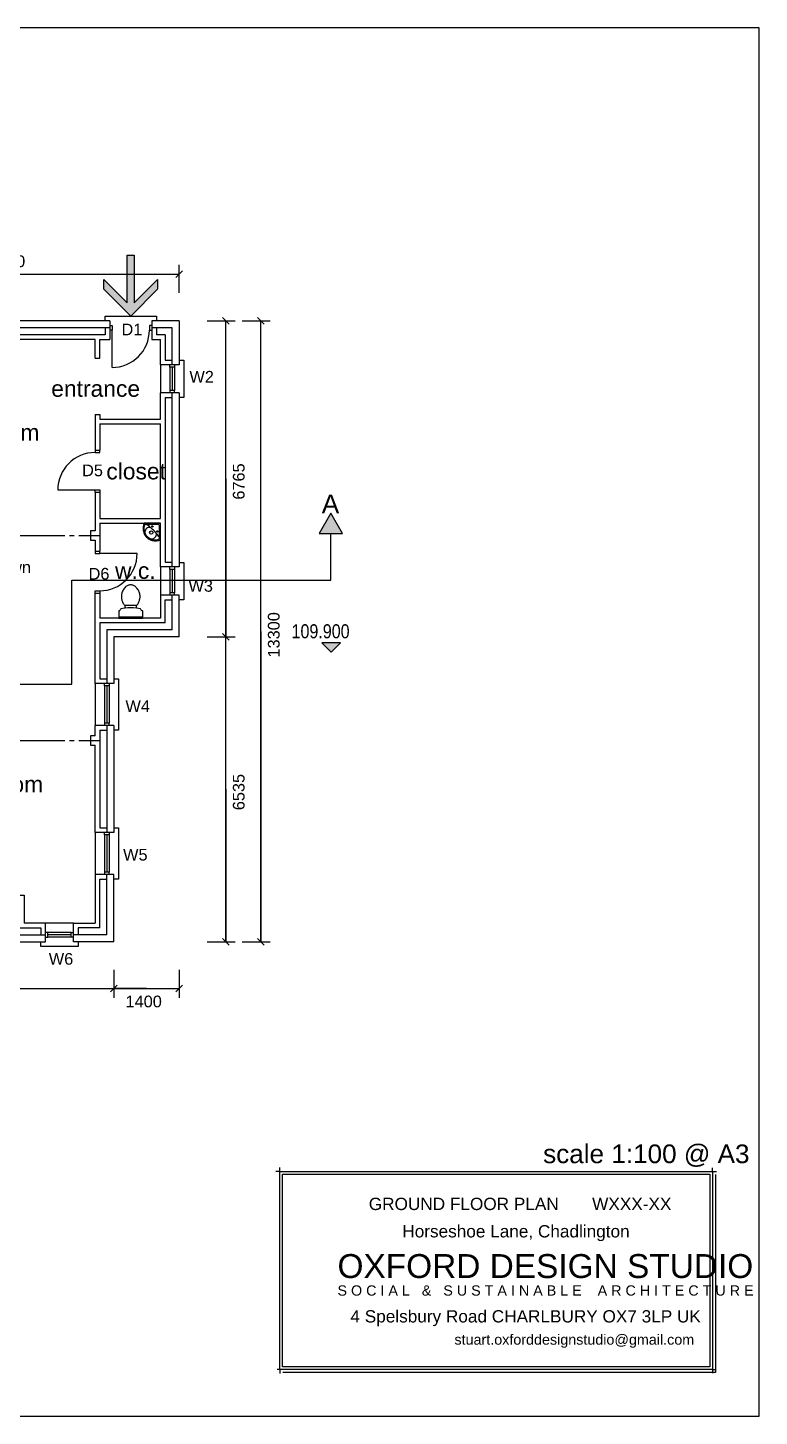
# Model space of a CAD drawing. Header units: millimetres. Extents: x 929802 to 1112248, y 1926852 to 2050811.
# Drawn here: x 1096587 to 1112248, y 2016630 to 2046360 of the extents above; entities that cross this region are included whole.
import ezdxf

# ---------------------------------------------------------------- set-up
doc = ezdxf.new("R2010")
doc.units = ezdxf.units.MM
doc.linetypes.add('BORDER', pattern=[16, 13, -1, 1, -1])
doc.linetypes.add('CENTER', pattern=[16, 9, -2, 3, -2])
for name, color, linetype, true_color in [('00_-_ELEVATIONS', 7, 'Continuous', 0xffffff), ('1', 7, 'Continuous', 0xffffff), ('NEW_GF', 7, 'Continuous', 0xffffff), ('NEW_LGF', 7, 'Continuous', 0xffffff)]:
    doc.layers.add(name, color=color, linetype=linetype, true_color=true_color)
doc.styles.add('ARIAL', font='arial.ttf', dxfattribs={"height": 0.2})
doc.styles.add('ARIALN', font='ARIALN.TTF', dxfattribs={"height": 0.2})
doc.styles.get("Standard").update_dxf_attribs({"font": 'arial.ttf'})
doc.dimstyles.new('ISO-25', dxfattribs={"dimtxt": 2.5, "dimasz": 2.5, "dimexe": 1.25, "dimexo": 0.625, "dimtad": 1, "dimtxsty": 'Standard', "dimcen": 2.5, "dimadec": 0, "dimazin": 0, "dimtfac": 1, "dimtmove": 0, "dimatfit": 3, "dimfxl": 1, "dimarcsym": 0})

# ---------------------------------------------------------------- blocks, each defined once
blk = doc.blocks.new('088BE750')
at = {"layer": 'NEW_GF', "color": 2, "linetype": 'Continuous', "ltscale": 100}
for p, q in [((0, 1000), (0, 100)), ((200, 950), (200, 1000)), ((300, 950), (200, 950)), ((250, 950), (250, 150)), ((300, 1000), (300, 950)), ((400, 1100), (500, 1100)), ((500, 1100), (500, 0)), ((300, 150), (200, 150)), ((200, 150), (200, 100)), ((300, 100), (300, 150)), ((500, 0), (400, 0))]:
    blk.add_line(p, q, dxfattribs=at)
at = {"layer": 'NEW_GF', "color": 1, "linetype": 'Continuous', "ltscale": 100}
for p, q in [((200, 950), (200, 150)), ((300, 950), (300, 150))]:
    blk.add_line(p, q, dxfattribs=at)
at = {"layer": 'NEW_GF'}
for tag in ['PAT_NAME', 'GROUP', 'FLOOR', 'Sfb', 'PART_NUMBER', 'DESC', 'MANUFACTURER', 'Quantity', 'WIDTH', 'WIDTH_FORMULA', 'HEIGHT', 'SYMBOL_PATH', 'Opening_height', 'Return_type', 'TYPE', 'PREFIX', 'IDENTIFIER', 'NUMBER', 'OUTER_LEAF', 'CAVITY', 'INNER_LEAF', 'Arch_group']:
    blk.add_attdef(tag, (0, 0), '', height=1, dxfattribs=at)
blk = doc.blocks.new('649B4A82')
at = {"layer": 'NEW_LGF', "color": 9, "linetype": 'Continuous', "ltscale": 100}
for s, p in [('W1', (6926, 14136)), ('D1', (11243, 13604)), ('W2', (12697, 12591)), ('D5', (10399, 10586)), ('D4', (96, 9531)), ('D6', (10538, 8373)), ('W3', (12677, 8113)), ('D2', (1585, 6506)), ('D7', (3363, 5607)), ('W4', (11328, 5538)), ('W16', (3190, 2893)), ('W5', (11277, 2357)), ('W7', (6177, 109)), ('W6', (9686, 127))]:
    blk.add_text(s, height=250, dxfattribs=at).set_placement(p)
at = {"layer": 'NEW_LGF'}
blk.add_attdef('Sfb', (0, 0), '', height=1, dxfattribs=at)
blk = doc.blocks.new('A0DCD026')
at = {"layer": 'NEW_GF', "color": 2, "linetype": 'Continuous', "ltscale": 100}
for p, q in [((0, 1000), (0, 1100)), ((0, 1100), (1100, 1100)), ((100, 900), (150, 900)), ((150, 900), (150, 800)), ((1000, 900), (950, 900)), ((950, 900), (950, 800)), ((1100, 1100), (1100, 1000)), ((150, 800), (100, 800)), ((950, 800), (1000, 800))]:
    blk.add_line(p, q, dxfattribs=at)
at = {"layer": 'NEW_GF', "color": 4, "linetype": 'Continuous', "ltscale": 100}
blk.add_line((150, 0), (150, 800), dxfattribs=at)
at = {"layer": 'NEW_GF', "color": 2, "linetype": 'Continuous', "ltscale": 100}
blk.add_arc((150, 800), 800, 270, 0, dxfattribs=at)
blk.add_arc((150, 800), 800, 270, 0, dxfattribs=at)
at = {"layer": 'NEW_GF'}
for tag in ['PAT_NAME', 'GROUP', 'FLOOR', 'Sfb', 'PART_NUMBER', 'DESC', 'MANUFACTURER', 'Quantity', 'WIDTH', 'WIDTH_FORMULA', 'HEIGHT', 'SYMBOL_PATH', 'Opening_height', 'Ht1', 'Return_type', 'TYPE', 'PREFIX', 'IDENTIFIER', 'SOLID_PEN', 'OUTER_LEAF', 'CAVITY', 'INNER_LEAF', 'CAVITY_PEN', 'REVEAL', 'GABLE_ANG', 'GABLE_LEN', 'Arch_group']:
    blk.add_attdef(tag, (0, 0), '', height=1, dxfattribs=at)
blk = doc.blocks.new('2CF49CD4')
at = {"layer": 'NEW_GF', "color": 4, "linetype": 'Continuous', "ltscale": 100}
for p, q in [((6360, 13300), (7635, 13300)), ((6360, 12850), (6360, 13300)), ((7635, 13300), (7635, 12900)), ((12123, 13300), (8885, 13300)), ((8885, 13300), (8885, 12900)), ((12123, 13300), (12123, 12900)), ((13610, 13300), (13023, 13300)), ((13023, 13300), (13023, 12900)), ((13610, 13300), (13610, 12359)), ((6360, 12850), (0, 12850)), ((7635, 12900), (6760, 12900)), ((6760, 11924), (6760, 12900)), ((11810, 12900), (8885, 12900)), ((11810, 12500), (11810, 12900)), ((11910, 12500), (11910, 12900)), ((11910, 12900), (12123, 12900)), ((13023, 12900), (13210, 12900)), ((13210, 12359), (13210, 12900)), ((11810, 12500), (11910, 12500)), ((6360, 12450), (408, 12450)), ((6360, 11924), (6360, 12450)), ((13610, 12359), (13210, 12359)), ((6360, 11924), (6760, 11924)), ((13610, 11759), (13210, 11759)), ((13210, 11193), (13210, 11759)), ((13610, 11759), (13610, 8028)), ((121, 11244), (517, 11304)), ((11810, 11293), (11910, 11293)), ((11810, 11293), (11810, 10528)), ((11910, 11293), (11910, 11193)), ((11910, 11193), (13210, 11193)), ((11910, 11093), (13210, 11093)), ((11910, 11093), (11910, 10528)), ((13210, 9064), (13210, 11093)), ((11810, 10528), (11910, 10528)), ((11810, 9628), (11910, 9628)), ((11810, 9628), (11810, 8805)), ((11910, 9628), (11910, 9064)), ((6360, 9433), (6360, 8037)), ((6760, 9433), (6360, 9433)), ((6760, 8805), (6760, 9433)), ((11910, 9064), (13210, 9064)), ((11910, 8964), (13210, 8964)), ((11910, 8964), (11910, 8367)), ((13210, 8028), (13210, 8964)), ((6760, 8805), (6860, 8805)), ((6860, 8805), (6860, 8605)), ((11810, 8805), (11710, 8805)), ((11710, 8805), (11710, 8605)), ((6760, 8147), (6760, 8605)), ((6860, 8605), (6760, 8605)), ((11710, 8605), (11810, 8605)), ((11810, 8605), (11810, 8367)), ((11810, 8367), (11910, 8367)), ((13610, 8028), (13210, 8028)), ((11810, 6935), (11810, 7467)), ((11810, 7467), (11910, 7467)), ((11910, 7467), (11910, 6935)), ((1753, 6983), (2087, 7202)), ((13610, 7428), (13210, 7428)), ((13210, 7428), (13210, 6935)), ((13610, 6535), (13610, 7428)), ((11810, 5536), (11810, 6935)), ((13210, 6935), (11910, 6935)), ((2454, 6669), (2122, 6445)), ((13610, 6535), (12210, 6535)), ((12210, 6535), (12210, 5536)), ((12210, 5536), (11810, 5536)), ((2874, 5146), (3233, 5322)), ((3314, 5153), (4260, 5153)), ((4260, 5153), (4260, 5053)), ((6360, 5153), (5164, 5153)), ((5164, 5153), (5164, 5053)), ((6760, 5153), (6360, 5153)), ((6360, 5153), (6360, 3550)), ((6760, 4410), (6760, 5153)), ((4260, 5053), (3360, 5053)), ((5164, 5053), (6360, 5053)), ((12210, 4636), (11810, 4636)), ((11810, 4410), (11810, 4636)), ((12210, 4636), (12210, 2341)), ((6760, 4410), (6860, 4410)), ((6760, 3550), (6760, 4210)), ((6860, 4210), (6760, 4210)), ((6860, 4410), (6860, 4210)), ((11810, 4410), (11710, 4410)), ((11710, 4410), (11710, 4210)), ((11710, 4210), (11810, 4210)), ((11810, 2341), (11810, 4210)), ((3785, 3976), (3405, 3852)), ((6360, 3550), (6760, 3550)), ((12210, 2341), (11810, 2341)), ((12210, 1441), (11810, 1441)), ((11810, 1441), (11810, 400)), ((12210, 0), (12210, 1441)), ((3942, 1076), (4341, 1099)), ((6360, 850), (6360, 1150)), ((6360, 1150), (6760, 1150)), ((6760, 1150), (6760, 400)), ((8282, 400), (8282, 1000)), ((8282, 1000), (8682, 1000)), ((8682, 1000), (8682, 400)), ((9888, 400), (9888, 1000)), ((9888, 1000), (10288, 1000)), ((10288, 1000), (10288, 400)), ((6360, 850), (4353, 850)), ((6360, 450), (3960, 450)), ((6360, 0), (6360, 450)), ((7221, 400), (6760, 400)), ((7221, 0), (7221, 400)), ((7821, 0), (7821, 400)), ((8282, 400), (7821, 400)), ((9888, 400), (8682, 400)), ((10749, 400), (10288, 400)), ((10749, 0), (10749, 400)), ((11349, 0), (11349, 400)), ((11349, 400), (11810, 400)), ((6360, 0), (7221, 0)), ((7821, 0), (10749, 0)), ((12210, 0), (11349, 0))]:
    blk.add_line(p, q, dxfattribs=at)
at = {"layer": 'NEW_GF', "color": 2, "linetype": 'Continuous', "ltscale": 100}
for p, q in [((6510, 13150), (7635, 13150)), ((6510, 13150), (6510, 11924)), ((7535, 13150), (7535, 13000)), ((12123, 13150), (8885, 13150)), ((8985, 13150), (8985, 13000)), ((12023, 13150), (12023, 13000)), ((13460, 13150), (13023, 13150)), ((13123, 13150), (13123, 13000)), ((13460, 12359), (13460, 13150)), ((6660, 13000), (7535, 13000)), ((6660, 13000), (6660, 12024)), ((12023, 13000), (8985, 13000)), ((13310, 13000), (13123, 13000)), ((13310, 13000), (13310, 12459)), ((2192, 12700), (151, 12700)), ((2192, 12550), (304, 12550)), ((4376, 12700), (2392, 12700)), ((4376, 12550), (2392, 12550)), ((6360, 12700), (4576, 12700)), ((6360, 12550), (4576, 12550)), ((6360, 12450), (6360, 12700)), ((13310, 12459), (13460, 12459)), ((6510, 12024), (6660, 12024)), ((13310, 11659), (13310, 8128)), ((13310, 11659), (13460, 11659)), ((13460, 8028), (13460, 11759)), ((255, 11365), (403, 11388)), ((6510, 9433), (6510, 8080)), ((6510, 9333), (6660, 9333)), ((6660, 9333), (6660, 8225)), ((6510, 8184), (6660, 8225)), ((13310, 8128), (13460, 8128)), ((13310, 7328), (13460, 7328)), ((13310, 6835), (13310, 7328)), ((13460, 6685), (13460, 7428)), ((1933, 6982), (2059, 7064)), ((2190, 6612), (2314, 6697)), ((13310, 6835), (11910, 6835)), ((11910, 6835), (11910, 5636)), ((13460, 6685), (12060, 6685)), ((12060, 6685), (12060, 5536)), ((11910, 5636), (12060, 5636)), ((3052, 5122), (3187, 5188)), ((6510, 5153), (6510, 3550)), ((6510, 5053), (6660, 5053)), ((6660, 5053), (6660, 3650)), ((11910, 4536), (12060, 4536)), ((11910, 4536), (11910, 2441)), ((12060, 4636), (12060, 2341)), ((3515, 3993), (3657, 4042)), ((6510, 3650), (6660, 3650)), ((11910, 2441), (12060, 2441)), ((11910, 1341), (12060, 1341)), ((11910, 300), (11910, 1341)), ((12060, 150), (12060, 1441)), ((4097, 985), (4247, 992)), ((6510, 150), (6510, 1150)), ((6510, 1050), (6660, 1050)), ((6660, 300), (6660, 1050)), ((6359, 600), (4109, 600)), ((6359, 750), (4256, 750)), ((6359, 850), (6359, 600)), ((6660, 300), (7121, 300)), ((7121, 300), (7121, 150)), ((7921, 300), (7921, 150)), ((7921, 300), (10649, 300)), ((10649, 300), (10649, 150)), ((11449, 300), (11449, 150)), ((11910, 300), (11449, 300)), ((6510, 150), (7221, 150)), ((7821, 150), (10749, 150)), ((12060, 150), (11349, 150))]:
    blk.add_line(p, q, dxfattribs=at)
at = {"layer": 'NEW_GF', "color": 4, "linetype": 'Continuous', "ltscale": 100}
for centre, radius, start, end in [((10696, 12850), 10696, 179.9982, 188.6358), ((10696, 12850), 10696, 179.9982, 188.6358), ((10696, 12850), 10296, 182.2246, 188.6358), ((10696, 12850), 10296, 182.2246, 188.6358), ((9601, -2902), 11409, 104.4192, 106.5036), ((9601, -2902), 11409, 104.4192, 106.5036), ((10696, 12850), 10296, 213.2644, 215.4241), ((10696, 12850), 10296, 213.2644, 215.4241), ((10696, 12850), 10696, 213.2644, 215.4241), ((10696, 12850), 10696, 213.2644, 215.4241), ((-6736, 450), 11096, 34.087, 35.4241), ((-6736, 450), 11096, 34.087, 35.4241), ((-6736, 450), 10696, 34.087, 35.4241), ((-6736, 450), 10696, 34.087, 35.4241), ((-6736, 450), 10696, 18.5443, 26.0425), ((-6736, 450), 10696, 18.5443, 26.0425), ((-6736, 450), 11096, 25.0749, 26.0425), ((-6736, 450), 11096, 25.0749, 26.0425), ((-6736, 450), 11096, 18.5274, 24.5062), ((-6736, 450), 11096, 18.5274, 24.5062), ((-6736, 450), 10696, 359.9982, 3.3536), ((-6736, 450), 10696, 359.9982, 3.3536), ((-6736, 450), 11096, 2.0641, 3.3536), ((-6736, 450), 11096, 2.0641, 3.3536)]:
    blk.add_arc(centre, radius, start, end, dxfattribs=at)
at = {"layer": 'NEW_GF', "color": 2, "linetype": 'Continuous', "ltscale": 100}
for centre, radius, start, end in [((10696, 12850), 10546, 180.8131, 188.6358), ((10696, 12850), 10546, 180.8131, 188.6358), ((10696, 12850), 10396, 181.6517, 188.0847), ((10696, 12850), 10396, 181.6517, 188.0847), ((10696, 12850), 10546, 213.2644, 215.4241), ((10696, 12850), 10546, 213.2644, 215.4241), ((10696, 12850), 10396, 213.8155, 215.4241), ((10696, 12850), 10396, 213.8155, 215.4241), ((-6736, 450), 10846, 34.087, 35.4241), ((-6736, 450), 10846, 34.087, 35.4241), ((-6736, 450), 10996, 34.6153, 35.4241), ((-6736, 450), 10996, 34.6153, 35.4241), ((-6736, 450), 10846, 18.5443, 26.0425), ((-6736, 450), 10846, 18.5443, 26.0425), ((-6736, 450), 10996, 19.0662, 25.5214), ((-6736, 450), 10996, 19.0662, 25.5214), ((-6736, 450), 10846, 0.7906, 3.3536), ((-6736, 450), 10846, 0.7906, 3.3536), ((-6736, 450), 10996, 1.5616, 2.8253), ((-6736, 450), 10996, 1.5616, 2.8253)]:
    blk.add_arc(centre, radius, start, end, dxfattribs=at)
at = {"layer": 'NEW_GF'}
blk.add_attdef('Sfb', (0, 0), '', height=1, dxfattribs=at)
blk = doc.blocks.new('13BC16CC')
at = {"layer": 'NEW_GF', "color": 9, "linetype": 'BORDER', "ltscale": 100}
for p, q in [((0, 4396), (5250, 4396)), ((0, 0), (5250, 0))]:
    blk.add_line(p, q, dxfattribs=at)
blk = doc.blocks.new('1AF24D78')
at = {"layer": 'NEW_GF', "color": 2, "linetype": 'Continuous', "ltscale": 100}
for p, q in [((0, 1000), (0, 100)), ((200, 950), (200, 1000)), ((300, 950), (200, 950)), ((250, 950), (250, 150)), ((300, 1000), (300, 950)), ((400, 1100), (500, 1100)), ((500, 1100), (500, 0)), ((300, 150), (200, 150)), ((200, 150), (200, 100)), ((300, 100), (300, 150)), ((500, 0), (400, 0))]:
    blk.add_line(p, q, dxfattribs=at)
at = {"layer": 'NEW_GF', "color": 1, "linetype": 'Continuous', "ltscale": 100}
for p, q in [((200, 950), (200, 150)), ((300, 950), (300, 150))]:
    blk.add_line(p, q, dxfattribs=at)
at = {"layer": 'NEW_GF'}
for tag in ['PAT_NAME', 'GROUP', 'FLOOR', 'Sfb', 'PART_NUMBER', 'DESC', 'MANUFACTURER', 'Quantity', 'WIDTH', 'WIDTH_FORMULA', 'HEIGHT', 'SYMBOL_PATH', 'Opening_height', 'Return_type', 'TYPE', 'PREFIX', 'IDENTIFIER', 'NUMBER', 'OUTER_LEAF', 'CAVITY', 'INNER_LEAF', 'Arch_group']:
    blk.add_attdef(tag, (0, 0), '', height=1, dxfattribs=at)
blk = doc.blocks.new('866B2B1E')
at = {"layer": 'NEW_GF', "color": 4, "linetype": 'Continuous', "ltscale": 100}
for p, q in [((2079, 15629), (2221, 15771)), ((7654, 15629), (7796, 15771)), ((7796, 15771), (7654, 15629)), ((14014, 15629), (14156, 15771)), ((21406, 15771), (21264, 15629)), ((13656, 14629), (13514, 14771)), ((22264, 14771), (22406, 14629)), ((23014, 14771), (23156, 14629)), ((329, 14321), (471, 14179)), ((1079, 14321), (1221, 14179)), ((13514, 14321), (13656, 14179)), ((1221, 7979), (1079, 8121)), ((22264, 8006), (22406, 7864)), ((22406, 7864), (22264, 8006)), ((471, 1779), (329, 1921)), ((1221, 1779), (1079, 1921)), ((13406, 1779), (13264, 1921)), ((13264, 1471), (13406, 1329)), ((22406, 1329), (22264, 1471)), ((23156, 1329), (23014, 1471)), ((2079, 329), (2221, 471)), ((4201, 471), (4059, 329)), ((4059, 329), (4201, 471)), ((6181, 471), (6039, 329)), ((6039, 329), (6181, 471)), ((11756, 471), (11614, 329)), ((14156, 471), (14014, 329)), ((20006, 471), (19864, 329)), ((21406, 471), (21264, 329))]:
    blk.add_line(p, q, dxfattribs=at)
at = {"layer": 'NEW_GF', "color": 2, "linetype": 'Continuous', "ltscale": 100}
for p, q in [((2150, 15300), (2150, 15900)), ((7725, 15300), (7725, 15900)), ((7725, 15300), (7725, 15900)), ((14085, 15300), (14085, 15900)), ((14085, 15300), (14085, 15900)), ((21335, 15300), (21335, 15900)), ((4938, 15700), (2150, 15700)), ((2150, 15700), (7725, 15700)), ((4938, 15700), (7725, 15700)), ((10905, 15700), (7725, 15700)), ((7725, 15700), (14085, 15700)), ((10905, 15700), (14085, 15700)), ((17710, 15700), (14085, 15700)), ((14085, 15700), (21335, 15700)), ((17710, 15700), (21335, 15700)), ((13585, 14983), (13585, 14700)), ((13985, 14700), (13385, 14700)), ((13585, 14250), (13585, 14700)), ((21935, 14700), (22535, 14700)), ((22335, 7935), (22335, 14700)), ((22335, 11318), (22335, 14700)), ((22685, 14700), (23285, 14700)), ((23085, 1400), (23085, 14700)), ((23085, 8050), (23085, 14700)), ((800, 14250), (200, 14250)), ((400, 1850), (400, 14250)), ((400, 8050), (400, 14250)), ((1550, 14250), (950, 14250)), ((1150, 11150), (1150, 14250)), ((1150, 14250), (1150, 8050)), ((13985, 14250), (13385, 14250)), ((13585, 13967), (13585, 14250)), ((22335, 11318), (22335, 7935)), ((1150, 11150), (1150, 8050)), ((400, 8050), (400, 1850)), ((1550, 8050), (950, 8050)), ((1550, 8050), (950, 8050)), ((1150, 4950), (1150, 8050)), ((1150, 8050), (1150, 1850)), ((23085, 8050), (23085, 1400)), ((21935, 7935), (22535, 7935)), ((21935, 7935), (22535, 7935)), ((22335, 1400), (22335, 7935)), ((22335, 4668), (22335, 7935)), ((1150, 4950), (1150, 1850)), ((22335, 4668), (22335, 1400)), ((13335, 2133), (13335, 1850)), ((800, 1850), (200, 1850)), ((1550, 1850), (950, 1850)), ((13735, 1850), (13135, 1850)), ((13335, 1400), (13335, 1850)), ((13735, 1400), (13135, 1400)), ((13335, 1117), (13335, 1400)), ((21935, 1400), (22535, 1400)), ((22685, 1400), (23285, 1400)), ((2150, 800), (2150, 200)), ((4130, 800), (4130, 200)), ((4130, 800), (4130, 200)), ((6110, 800), (6110, 200)), ((6110, 800), (6110, 200)), ((11685, 800), (11685, 200)), ((11685, 800), (11685, 200)), ((14085, 800), (14085, 200)), ((14085, 800), (14085, 200)), ((19935, 800), (19935, 200)), ((19935, 800), (19935, 200)), ((21335, 800), (21335, 200)), ((4130, 400), (2150, 400)), ((3140, 400), (2150, 400)), ((3140, 400), (4130, 400)), ((6110, 400), (4130, 400)), ((5120, 400), (4130, 400)), ((5120, 400), (6110, 400)), ((8898, 400), (6110, 400)), ((6110, 400), (11685, 400)), ((8898, 400), (11685, 400)), ((12885, 400), (11685, 400)), ((11685, 400), (14085, 400)), ((12885, 400), (14085, 400)), ((17010, 400), (14085, 400)), ((14085, 400), (19935, 400)), ((17010, 400), (19935, 400)), ((20635, 400), (19935, 400)), ((19935, 400), (21335, 400)), ((20635, 400), (21335, 400))]:
    blk.add_line(p, q, dxfattribs=at)
at = {"layer": 'NEW_GF', "color": 1, "linetype": 'CENTER', "ltscale": 100}
for p, q in [((1921, 8050), (4403, 8050)), ((4130, 8296), (4130, 4598)), ((4130, 4255), (4130, 1121))]:
    blk.add_line(p, q, dxfattribs=at)
at = {"layer": 'NEW_GF', "color": 3, "linetype": 'Continuous', "ltscale": 100}
for s, p in [('5575', (4489, 15850)), ('6360', (10457, 15850)), ('7250', (17262, 15850)), ('1980', (2692, 0)), ('1980', (4672, 0)), ('5575', (8450, 0)), ('2400', (12437, 0)), ('5850', (16562, 0)), ('1400', (20187, 0))]:
    blk.add_text(s, height=250, dxfattribs=at).set_placement(p)
for s, p in [('450', (13307, 14536)), ('6765', (22735, 10870)), ('6200', (1000, 10702)), ('12400', (250, 7490)), ('13300', (23485, 7490)), ('6200', (1000, 4502)), ('6535', (22735, 4220)), ('450', (12985, 1188))]:
    blk.add_text(s, height=250, rotation=90, dxfattribs=at).set_placement(p)
at = {"layer": 'NEW_GF'}
blk.add_attdef('Sfb', (0, 0), '', height=1, dxfattribs=at)
blk = doc.blocks.new('ANGLO2')
at = {"layer": 'NEW_GF', "color": 1, "linetype": 'Continuous', "ltscale": 100}
for p, q in [((4, 309), (1, 286)), ((9, 331), (4, 309)), ((16, 353), (9, 331)), ((24, 374), (16, 353)), ((374, 374), (24, 374)), ((74, 354), (314, 354)), ((354, 74), (354, 314)), ((374, 24), (374, 374)), ((1, 286), (0, 263)), ((0, 263), (1, 240)), ((1, 240), (4, 217)), ((4, 217), (9, 195)), ((9, 195), (16, 173)), ((16, 173), (25, 152)), ((25, 152), (35, 132)), ((35, 132), (48, 112)), ((48, 112), (62, 94)), ((62, 94), (77, 77)), ((77, 77), (94, 62)), ((94, 62), (112, 48)), ((112, 48), (132, 35)), ((132, 35), (152, 25)), ((152, 25), (173, 16)), ((173, 16), (195, 9)), ((195, 9), (217, 4)), ((217, 4), (240, 1)), ((240, 1), (263, 0)), ((263, 0), (286, 1)), ((286, 1), (309, 4)), ((309, 4), (331, 9)), ((331, 9), (353, 16)), ((353, 16), (374, 24))]:
    blk.add_line(p, q, dxfattribs=at)
for centre, radius in [((201, 307), 15), ((176, 176), 35), ((307, 201), 15)]:
    blk.add_circle(centre, radius, dxfattribs=at)
for centre, radius, start, end in [((264, 264), 244, 167.9472, 282.0555), ((264, 264), 244, 167.9472, 282.0555), ((74, 304), 50, 90, 167.9538), ((74, 304), 50, 90, 167.9538), ((89, 295), 40, 51.1547, 100.6711), ((89, 295), 40, 51.1547, 100.6711), ((-770, -770), 1408, 38.8646, 51.1373), ((-770, -770), 1408, 38.8646, 51.1373), ((201, 307), 15, 0, 0), ((314, 314), 40, 0, 90), ((314, 314), 40, 0, 90), ((146, 181), 107, 95.951, 187.3592), ((146, 181), 107, 95.951, 187.3592), ((140, 238), 50, 47.9117, 95.962), ((140, 238), 50, 47.9117, 95.962), ((176, 176), 35, 0, 0), ((181, 146), 107, 262.6408, 354.0636), ((181, 146), 107, 262.6408, 354.0636), ((238, 140), 50, 354.0379, 42.0882), ((238, 140), 50, 354.0379, 42.0882), ((307, 201), 15, 0, 0), ((304, 74), 50, 282.0462, 0), ((304, 74), 50, 282.0462, 0), ((295, 89), 40, 349.329, 38.9102), ((295, 89), 40, 349.329, 38.9102)]:
    blk.add_arc(centre, radius, start, end, dxfattribs=at)
at = {"layer": 'NEW_GF'}
for tag in ['PAT_NAME', 'Sfb', 'PART_NUMBER', 'Quantity', 'Symbol_Description']:
    blk.add_attdef(tag, (0, 0), '', height=1, dxfattribs=at)
blk = doc.blocks.new('3D8E9345')
at = {"layer": 'NEW_GF', "linetype": 'Continuous', "ltscale": 100}
blk.add_hatch(color=8, dxfattribs=at).paths.add_polyline_path([(500, 287), (500, 1306), (650, 1306), (650, 287), (1150, 787), (1150, 575), (575, 0), (0, 575), (0, 787)])
at = {"layer": 'NEW_GF', "color": 2, "linetype": 'Continuous', "ltscale": 100}
for p, q in [((500, 287), (500, 1306)), ((500, 1306), (650, 1306)), ((650, 1306), (650, 287)), ((0, 575), (0, 787)), ((0, 787), (500, 287)), ((650, 287), (1150, 787)), ((1150, 787), (1150, 575)), ((575, 0), (0, 575)), ((1150, 575), (575, 0))]:
    blk.add_line(p, q, dxfattribs=at)
at = {"layer": 'NEW_GF'}
blk.add_attdef('Sfb', (0, 0), '', height=1, dxfattribs=at)
blk = doc.blocks.new('710FA486')
at = {"layer": 'NEW_GF', "color": 2, "linetype": 'Continuous', "ltscale": 100}
for p, q in [((0, 900), (0, 850)), ((100, 850), (100, 900)), ((0, 850), (100, 850)), ((0, 0), (0, 50)), ((0, 50), (100, 50)), ((100, 50), (100, 0))]:
    blk.add_line(p, q, dxfattribs=at)
at = {"layer": 'NEW_GF', "color": 4, "linetype": 'Continuous', "ltscale": 100}
blk.add_line((900, 850), (100, 850), dxfattribs=at)
at = {"layer": 'NEW_GF', "color": 2, "linetype": 'Continuous', "ltscale": 100}
blk.add_arc((100, 850), 800, 270, 0, dxfattribs=at)
blk.add_arc((100, 850), 800, 270, 0, dxfattribs=at)
at = {"layer": 'NEW_GF'}
for tag in ['PAT_NAME', 'GROUP', 'FLOOR', 'Sfb', 'PART_NUMBER', 'DESC', 'MANUFACTURER', 'Quantity', 'WIDTH', 'WIDTH_FORMULA', 'HEIGHT', 'SYMBOL_PATH', 'Opening_height', 'Ht1', 'Return_type', 'TYPE', 'PREFIX', 'IDENTIFIER', 'SOLID_PEN', 'OUTER_LEAF', 'CAVITY', 'INNER_LEAF', 'CAVITY_PEN', 'REVEAL', 'GABLE_ANG', 'GABLE_LEN', 'Arch_group']:
    blk.add_attdef(tag, (0, 0), '', height=1, dxfattribs=at)
blk = doc.blocks.new('15230a2t')
at = {"layer": 'NEW_GF', "color": 1, "linetype": 'Continuous', "ltscale": 100}
for p, q in [((94, 597), (85, 578)), ((105, 614), (94, 597)), ((117, 631), (105, 614)), ((131, 649), (117, 631)), ((146, 665), (131, 649)), ((156, 673), (146, 665)), ((168, 682), (156, 673)), ((181, 691), (168, 682)), ((197, 698), (181, 691)), ((211, 703), (197, 698)), ((227, 707), (211, 703)), ((241, 709), (227, 707)), ((257, 710), (241, 709)), ((273, 709), (257, 710)), ((289, 707), (273, 709)), ((304, 703), (289, 707)), ((319, 698), (304, 703)), ((332, 692), (319, 698)), ((345, 684), (332, 692)), ((358, 674), (345, 684)), ((370, 663), (358, 674)), ((385, 648), (370, 663)), ((398, 631), (385, 648)), ((411, 613), (398, 631)), ((421, 597), (411, 613)), ((430, 578), (421, 597)), ((59, 492), (58, 478)), ((58, 478), (58, 465)), ((58, 465), (58, 452)), ((58, 452), (59, 437)), ((62, 506), (59, 492)), ((59, 437), (60, 424)), ((60, 424), (62, 410)), ((64, 519), (62, 506)), ((62, 410), (66, 394)), ((70, 539), (64, 519)), ((66, 394), (71, 376)), ((77, 559), (70, 539)), ((71, 376), (76, 361)), ((76, 361), (83, 345)), ((85, 578), (77, 559)), ((83, 345), (91, 329)), ((91, 329), (99, 314)), ((99, 314), (109, 298)), ((109, 298), (119, 285)), ((396, 285), (407, 300)), ((407, 300), (416, 314)), ((416, 314), (424, 329)), ((424, 329), (432, 344)), ((439, 559), (430, 578)), ((432, 344), (439, 362)), ((445, 539), (439, 559)), ((439, 362), (445, 378)), ((451, 519), (445, 539)), ((445, 378), (449, 393)), ((449, 393), (453, 410)), ((453, 507), (451, 519)), ((456, 492), (453, 507)), ((453, 410), (455, 424)), ((455, 424), (457, 438)), ((457, 480), (456, 492)), ((457, 466), (457, 480)), ((457, 452), (457, 466)), ((457, 438), (457, 452)), ((1, 150), (0, 148)), ((0, 148), (0, 147)), ((0, 147), (0, 5)), ((0, 5), (0, 5)), ((0, 5), (0, 4)), ((0, 4), (0, 4)), ((0, 4), (0, 3)), ((0, 3), (0, 3)), ((0, 3), (1, 3)), ((3, 151), (1, 150)), ((1, 3), (1, 2)), ((1, 2), (1, 2)), ((1, 2), (1, 1)), ((1, 1), (2, 1)), ((2, 1), (2, 1)), ((2, 1), (3, 1)), ((14, 157), (3, 151)), ((3, 1), (3, 0)), ((3, 0), (3, 0)), ((3, 0), (4, 0)), ((4, 0), (4, 0)), ((4, 0), (5, 0)), ((5, 0), (5, 0)), ((5, 0), (510, 0)), ((506, 20), (8, 20)), ((25, 165), (14, 157)), ((33, 174), (25, 165)), ((41, 185), (33, 174)), ((47, 197), (41, 185)), ((49, 200), (47, 199)), ((47, 199), (47, 197)), ((50, 200), (49, 200)), ((118, 211), (50, 200)), ((138, 213), (118, 211)), ((119, 285), (126, 275)), ((126, 275), (131, 264)), ((387, 270), (128, 270)), ((131, 264), (135, 252)), ((135, 252), (137, 242)), ((137, 242), (138, 230)), ((138, 230), (138, 213)), ((378, 241), (381, 254)), ((378, 229), (378, 241)), ((378, 213), (378, 229)), ((423, 207), (378, 213)), ((381, 254), (384, 265)), ((384, 265), (390, 276)), ((390, 276), (396, 285)), ((465, 200), (423, 207)), ((466, 200), (465, 200)), ((467, 199), (466, 200)), ((468, 197), (467, 199)), ((474, 185), (468, 197)), ((482, 174), (474, 185)), ((490, 165), (482, 174)), ((500, 157), (490, 165)), ((513, 151), (500, 157)), ((510, 0), (510, 0)), ((510, 0), (511, 0)), ((511, 0), (511, 0)), ((511, 0), (512, 0)), ((512, 0), (512, 1)), ((512, 1), (513, 1)), ((512, 0), (512, 0)), ((514, 150), (513, 151)), ((513, 1), (513, 1)), ((513, 1), (514, 1)), ((515, 149), (514, 150)), ((514, 2), (514, 3)), ((514, 3), (515, 3)), ((514, 1), (514, 2)), ((514, 2), (514, 2)), ((515, 146), (515, 149)), ((515, 5), (515, 146)), ((515, 4), (515, 5)), ((515, 5), (515, 5)), ((515, 3), (515, 4)), ((515, 4), (515, 4)), ((515, 3), (515, 3))]:
    blk.add_line(p, q, dxfattribs=at)
blk.add_arc((258, -879), 1099, 83.7323, 96.2677, dxfattribs=at)
blk.add_arc((258, -879), 1099, 83.7323, 96.2677, dxfattribs=at)
at = {"layer": 'NEW_GF'}
for tag in ['PAT_NAME', 'GROUP', 'PART_NUMBER', 'DESC', 'MANUFACTURER', 'Symbol_Description']:
    blk.add_attdef(tag, (0, 0), '', height=1, dxfattribs=at)
blk = doc.blocks.new('7DA97FBA')
at = {"layer": '00_-_ELEVATIONS', "linetype": 'Continuous', "ltscale": 100}
blk.add_hatch(color=15, dxfattribs=at).paths.add_polyline_path([(781, 200), (1181, 200), (981, 0)])
at = {"layer": '00_-_ELEVATIONS', "color": 2, "linetype": 'Continuous', "ltscale": 100}
for p, q in [((781, 200), (981, 0)), ((1181, 200), (781, 200)), ((981, 0), (1181, 200))]:
    blk.add_line(p, q, dxfattribs=at)
at = {"layer": '00_-_ELEVATIONS', "color": 15, "linetype": 'Continuous', "ltscale": 100, "style": 'ARIALN'}
blk.add_text('109.900', height=300, rotation=359.9494, dxfattribs=at).set_placement((131, 301))
at = {"layer": '00_-_ELEVATIONS'}
blk.add_attdef('Sfb', (0, 0), '', height=1, dxfattribs=at)
blk = doc.blocks.new('BE66A9C1')
at = {"layer": '1', "color": 1, "linetype": 'Continuous', "ltscale": 100}
for p, q in [((86, 4328), (0, 4328)), ((86, 4328), (86, 4414)), ((86, 4328), (9350, 4328)), ((86, 86), (86, 4328)), ((143, 143), (143, 4271)), ((143, 4271), (9293, 4271)), ((9293, 4271), (9293, 143)), ((9350, 4328), (9350, 4405)), ((9350, 4328), (9436, 4328)), ((9350, 4328), (9350, 86)), ((9416, 4261), (9416, 20)), ((86, 86), (25, 86)), ((86, 86), (86, 0)), ((9350, 86), (86, 86)), ((9293, 143), (143, 143)), ((9416, 20), (153, 20)), ((9350, 86), (9350, 9)), ((9350, 86), (9411, 86))]:
    blk.add_line(p, q, dxfattribs=at)
at = {"layer": '1', "color": 15, "linetype": 'Continuous', "ltscale": 100}
blk.add_text('scale 1:100 @ A3', height=400, dxfattribs=at).set_placement((5723, 4505))
at = {"layer": '1', "color": 15, "linetype": 'Continuous', "ltscale": 100, "style": 'ARIAL'}
for s, height, p in [('GROUND FLOOR PLAN       WXXX-XX', 263.34, (1990, 3501)), ('OXFORD DESIGN STUDIO', 512.05, (1320, 2046)), ('S O C I A L   &   S U S T A I N A B L E    A R C H I T E C T U R E', 219.45, (1320, 1669)), ('4 Spelsbury Road CHARLBURY OX7 3LP UK', 263.34, (1597, 1094)), ('stuart.oxforddesignstudio@gmail.com', 219.45, (3824, 618))]:
    blk.add_text(s, height=height, dxfattribs=at).set_placement(p)
at = {"layer": '1', "color": 8, "linetype": 'Continuous', "ltscale": 100, "style": 'ARIAL'}
blk.add_text('Horseshoe Lane, Chadlington', height=263.34, dxfattribs=at).set_placement((2708, 2915))
blk = doc.blocks.new('12095B88')
at = {"layer": 'NEW_GF', "color": 2, "linetype": 'Continuous', "ltscale": 100}
for p, q in [((0, 700), (0, 100)), ((200, 650), (200, 700)), ((300, 650), (200, 650)), ((250, 650), (250, 150)), ((300, 700), (300, 650)), ((400, 800), (500, 800)), ((500, 800), (500, 0)), ((300, 150), (200, 150)), ((200, 150), (200, 100)), ((300, 100), (300, 150)), ((500, 0), (400, 0))]:
    blk.add_line(p, q, dxfattribs=at)
at = {"layer": 'NEW_GF', "color": 1, "linetype": 'Continuous', "ltscale": 100}
for p, q in [((200, 650), (200, 150)), ((300, 650), (300, 150))]:
    blk.add_line(p, q, dxfattribs=at)
at = {"layer": 'NEW_GF'}
for tag in ['PAT_NAME', 'GROUP', 'FLOOR', 'Sfb', 'PART_NUMBER', 'DESC', 'MANUFACTURER', 'Quantity', 'WIDTH', 'WIDTH_FORMULA', 'HEIGHT', 'SYMBOL_PATH', 'Opening_height', 'Return_type', 'TYPE', 'PREFIX', 'IDENTIFIER', 'NUMBER', 'OUTER_LEAF', 'CAVITY', 'INNER_LEAF', 'Arch_group']:
    blk.add_attdef(tag, (0, 0), '', height=1, dxfattribs=at)
blk = doc.blocks.new('3B87A24F')
at = {"layer": 'NEW_GF', "color": 2, "linetype": 'Continuous', "ltscale": 100}
for p, q in [((800, 900), (800, 850)), ((900, 850), (900, 900)), ((800, 850), (900, 850)), ((800, 0), (800, 50)), ((800, 50), (900, 50)), ((900, 50), (900, 0))]:
    blk.add_line(p, q, dxfattribs=at)
at = {"layer": 'NEW_GF', "color": 4, "linetype": 'Continuous', "ltscale": 100}
blk.add_line((0, 50), (800, 50), dxfattribs=at)
at = {"layer": 'NEW_GF', "color": 2, "linetype": 'Continuous', "ltscale": 100}
blk.add_arc((800, 50), 800, 90, 180, dxfattribs=at)
blk.add_arc((800, 50), 800, 90, 180, dxfattribs=at)
at = {"layer": 'NEW_GF'}
for tag in ['PAT_NAME', 'GROUP', 'FLOOR', 'Sfb', 'PART_NUMBER', 'DESC', 'MANUFACTURER', 'Quantity', 'WIDTH', 'WIDTH_FORMULA', 'HEIGHT', 'SYMBOL_PATH', 'Opening_height', 'Ht1', 'Return_type', 'TYPE', 'PREFIX', 'IDENTIFIER', 'SOLID_PEN', 'OUTER_LEAF', 'CAVITY', 'INNER_LEAF', 'CAVITY_PEN', 'REVEAL', 'GABLE_ANG', 'GABLE_LEN', 'Arch_group']:
    blk.add_attdef(tag, (0, 0), '', height=1, dxfattribs=at)
blk = doc.blocks.new('37721244')
at = {"layer": 'NEW_GF', "linetype": 'Continuous', "ltscale": 100}
for points in [[(26357, 3225), (26107, 3657), (25857, 3224)], [(172, 1000), (422, 1433), (672, 1000)]]:
    blk.add_hatch(color=15, dxfattribs=at).paths.add_polyline_path(points)
at = {"layer": 'NEW_GF', "color": 1, "linetype": 'Continuous', "ltscale": 100}
for p, q in [((26107, 3657), (25857, 3224)), ((26357, 3225), (26107, 3657)), ((25857, 3224), (26357, 3225)), ((26107, 2225), (26107, 3225)), ((20557, 0), (20557, 2225)), ((20557, 2225), (26107, 2225)), ((172, 1000), (422, 1433)), ((422, 1433), (672, 1000)), ((672, 1000), (172, 1000)), ((422, 0), (422, 1000)), ((422, 0), (6974, 0)), ((16507, 0), (20557, 0))]:
    blk.add_line(p, q, dxfattribs=at)
at = {"layer": 'NEW_GF', "color": 15, "linetype": 'Continuous', "ltscale": 100, "style": 'ARIAL'}
for p in [(25911, 3658), (226, 1433)]:
    blk.add_text('A', height=400, rotation=359.9494, dxfattribs=at).set_placement(p)
at = {"layer": 'NEW_GF'}
blk.add_attdef('Sfb', (0, 0), '', height=1, dxfattribs=at)
blk = doc.blocks.new('3477E3A0')
at = {"layer": 'NEW_GF', "color": 2, "linetype": 'Continuous', "ltscale": 100}
for p, q in [((700, 500), (100, 500)), ((150, 300), (100, 300)), ((150, 200), (150, 300)), ((650, 200), (650, 300)), ((650, 300), (700, 300)), ((0, 0), (0, 100)), ((100, 200), (150, 200)), ((650, 250), (150, 250)), ((700, 200), (650, 200)), ((800, 100), (800, 0)), ((800, 0), (0, 0))]:
    blk.add_line(p, q, dxfattribs=at)
at = {"layer": 'NEW_GF', "color": 1, "linetype": 'Continuous', "ltscale": 100}
for p, q in [((650, 300), (150, 300)), ((650, 200), (150, 200))]:
    blk.add_line(p, q, dxfattribs=at)
at = {"layer": 'NEW_GF'}
for tag in ['PAT_NAME', 'GROUP', 'FLOOR', 'Sfb', 'PART_NUMBER', 'DESC', 'MANUFACTURER', 'Quantity', 'WIDTH', 'WIDTH_FORMULA', 'HEIGHT', 'SYMBOL_PATH', 'Opening_height', 'Return_type', 'TYPE', 'PREFIX', 'IDENTIFIER', 'NUMBER', 'OUTER_LEAF', 'CAVITY', 'INNER_LEAF', 'Arch_group']:
    blk.add_attdef(tag, (0, 0), '', height=1, dxfattribs=at)
blk = doc.blocks.new('E804283C')
at = {"layer": 'NEW_GF', "color": 2, "linetype": 'Continuous', "ltscale": 100}
for p, q in [((0, 700), (0, 100)), ((200, 650), (200, 700)), ((300, 650), (200, 650)), ((250, 650), (250, 150)), ((300, 700), (300, 650)), ((400, 800), (500, 800)), ((500, 800), (500, 0)), ((300, 150), (200, 150)), ((200, 150), (200, 100)), ((300, 100), (300, 150)), ((500, 0), (400, 0))]:
    blk.add_line(p, q, dxfattribs=at)
at = {"layer": 'NEW_GF', "color": 1, "linetype": 'Continuous', "ltscale": 100}
for p, q in [((200, 650), (200, 150)), ((300, 650), (300, 150))]:
    blk.add_line(p, q, dxfattribs=at)
at = {"layer": 'NEW_GF'}
for tag in ['PAT_NAME', 'GROUP', 'FLOOR', 'Sfb', 'PART_NUMBER', 'DESC', 'MANUFACTURER', 'Quantity', 'WIDTH', 'WIDTH_FORMULA', 'HEIGHT', 'SYMBOL_PATH', 'Opening_height', 'Return_type', 'TYPE', 'PREFIX', 'IDENTIFIER', 'NUMBER', 'OUTER_LEAF', 'CAVITY', 'INNER_LEAF', 'Arch_group']:
    blk.add_attdef(tag, (0, 0), '', height=1, dxfattribs=at)
blk = doc.blocks.new('8BCA03A2')
at = {"layer": 'NEW_GF', "color": 1, "linetype": 'Continuous', "ltscale": 100}
for p, q in [((42045, 29730), (0, 29730)), ((42045, 0), (42045, 29730)), ((0, 0), (42045, 0))]:
    blk.add_line(p, q, dxfattribs=at)
at = {"layer": 'NEW_GF'}
blk.add_attdef('Sfb', (0, 0), '', height=1, dxfattribs=at)
blk = doc.blocks.new('ANGLO200000')
at = {"layer": 'NEW_GF', "color": 1, "linetype": 'Continuous', "ltscale": 100}
for p, q in [((4, 309), (1, 286)), ((9, 331), (4, 309)), ((16, 353), (9, 331)), ((24, 374), (16, 353)), ((374, 374), (24, 374)), ((74, 354), (314, 354)), ((354, 74), (354, 314)), ((374, 24), (374, 374)), ((1, 286), (0, 263)), ((0, 263), (1, 240)), ((1, 240), (4, 217)), ((4, 217), (9, 195)), ((9, 195), (16, 173)), ((16, 173), (25, 152)), ((25, 152), (35, 132)), ((35, 132), (48, 112)), ((48, 112), (62, 94)), ((62, 94), (77, 77)), ((77, 77), (94, 62)), ((94, 62), (112, 48)), ((112, 48), (132, 35)), ((132, 35), (152, 25)), ((152, 25), (173, 16)), ((173, 16), (195, 9)), ((195, 9), (217, 4)), ((217, 4), (240, 1)), ((240, 1), (263, 0)), ((263, 0), (286, 1)), ((286, 1), (309, 4)), ((309, 4), (331, 9)), ((331, 9), (353, 16)), ((353, 16), (374, 24))]:
    blk.add_line(p, q, dxfattribs=at)
for centre, radius in [((201, 307), 15), ((176, 176), 35), ((307, 201), 15)]:
    blk.add_circle(centre, radius, dxfattribs=at)
for centre, radius, start, end in [((264, 264), 244, 167.9472, 282.0555), ((264, 264), 244, 167.9472, 282.0555), ((74, 304), 50, 90, 167.9538), ((74, 304), 50, 90, 167.9538), ((89, 295), 40, 51.1547, 100.6711), ((89, 295), 40, 51.1547, 100.6711), ((-770, -770), 1408, 38.8646, 51.1373), ((-770, -770), 1408, 38.8646, 51.1373), ((201, 307), 15, 0, 0), ((314, 314), 40, 0, 90), ((314, 314), 40, 0, 90), ((146, 181), 107, 95.951, 187.3592), ((146, 181), 107, 95.951, 187.3592), ((140, 238), 50, 47.9117, 95.962), ((140, 238), 50, 47.9117, 95.962), ((176, 176), 35, 0, 0), ((181, 146), 107, 262.6408, 354.0636), ((181, 146), 107, 262.6408, 354.0636), ((238, 140), 50, 354.0379, 42.0882), ((238, 140), 50, 354.0379, 42.0882), ((307, 201), 15, 0, 0), ((304, 74), 50, 282.0462, 0), ((304, 74), 50, 282.0462, 0), ((295, 89), 40, 349.329, 38.9102), ((295, 89), 40, 349.329, 38.9102)]:
    blk.add_arc(centre, radius, start, end, dxfattribs=at)
at = {"layer": 'NEW_GF'}
for tag in ['PAT_NAME', 'Sfb', 'PART_NUMBER', 'Quantity', 'Symbol_Description']:
    blk.add_attdef(tag, (0, 0), '', height=1, dxfattribs=at)
blk = doc.blocks.new('710FA48600001')
at = {"layer": 'NEW_GF', "color": 2, "linetype": 'Continuous', "ltscale": 100}
for p, q in [((0, 900), (0, 850)), ((100, 850), (100, 900)), ((0, 850), (100, 850)), ((0, 0), (0, 50)), ((0, 50), (100, 50)), ((100, 50), (100, 0))]:
    blk.add_line(p, q, dxfattribs=at)
at = {"layer": 'NEW_GF', "color": 4, "linetype": 'Continuous', "ltscale": 100}
blk.add_line((900, 850), (100, 850), dxfattribs=at)
at = {"layer": 'NEW_GF', "color": 2, "linetype": 'Continuous', "ltscale": 100}
blk.add_arc((100, 850), 800, 270, 0, dxfattribs=at)
blk.add_arc((100, 850), 800, 270, 0, dxfattribs=at)
at = {"layer": 'NEW_GF'}
for tag in ['PAT_NAME', 'GROUP', 'FLOOR', 'Sfb', 'PART_NUMBER', 'DESC', 'MANUFACTURER', 'Quantity', 'WIDTH', 'WIDTH_FORMULA', 'HEIGHT', 'SYMBOL_PATH', 'Opening_height', 'Ht1', 'Return_type', 'TYPE', 'PREFIX', 'IDENTIFIER', 'SOLID_PEN', 'OUTER_LEAF', 'CAVITY', 'INNER_LEAF', 'CAVITY_PEN', 'REVEAL', 'GABLE_ANG', 'GABLE_LEN', 'Arch_group']:
    blk.add_attdef(tag, (0, 0), '', height=1, dxfattribs=at)
blk = doc.blocks.new('15230a2t00002')
at = {"layer": 'NEW_GF', "color": 1, "linetype": 'Continuous', "ltscale": 100}
for p, q in [((94, 597), (85, 578)), ((105, 614), (94, 597)), ((117, 631), (105, 614)), ((131, 649), (117, 631)), ((146, 665), (131, 649)), ((156, 673), (146, 665)), ((168, 682), (156, 673)), ((181, 691), (168, 682)), ((197, 698), (181, 691)), ((211, 703), (197, 698)), ((227, 707), (211, 703)), ((241, 709), (227, 707)), ((257, 710), (241, 709)), ((273, 709), (257, 710)), ((289, 707), (273, 709)), ((304, 703), (289, 707)), ((319, 698), (304, 703)), ((332, 692), (319, 698)), ((345, 684), (332, 692)), ((358, 674), (345, 684)), ((370, 663), (358, 674)), ((385, 648), (370, 663)), ((398, 631), (385, 648)), ((411, 613), (398, 631)), ((421, 597), (411, 613)), ((430, 578), (421, 597)), ((59, 492), (58, 478)), ((58, 478), (58, 465)), ((58, 465), (58, 452)), ((58, 452), (59, 437)), ((62, 506), (59, 492)), ((59, 437), (60, 424)), ((60, 424), (62, 410)), ((64, 519), (62, 506)), ((62, 410), (66, 394)), ((70, 539), (64, 519)), ((66, 394), (71, 376)), ((77, 559), (70, 539)), ((71, 376), (76, 361)), ((76, 361), (83, 345)), ((85, 578), (77, 559)), ((83, 345), (91, 329)), ((91, 329), (99, 314)), ((99, 314), (109, 298)), ((109, 298), (119, 285)), ((396, 285), (407, 300)), ((407, 300), (416, 314)), ((416, 314), (424, 329)), ((424, 329), (432, 344)), ((439, 559), (430, 578)), ((432, 344), (439, 362)), ((445, 539), (439, 559)), ((439, 362), (445, 378)), ((451, 519), (445, 539)), ((445, 378), (449, 393)), ((449, 393), (453, 410)), ((453, 507), (451, 519)), ((456, 492), (453, 507)), ((453, 410), (455, 424)), ((455, 424), (457, 438)), ((457, 480), (456, 492)), ((457, 466), (457, 480)), ((457, 452), (457, 466)), ((457, 438), (457, 452)), ((1, 150), (0, 148)), ((0, 148), (0, 147)), ((0, 147), (0, 5)), ((0, 5), (0, 5)), ((0, 5), (0, 4)), ((0, 4), (0, 4)), ((0, 4), (0, 3)), ((0, 3), (0, 3)), ((0, 3), (1, 3)), ((3, 151), (1, 150)), ((1, 3), (1, 2)), ((1, 2), (1, 2)), ((1, 2), (1, 1)), ((1, 1), (2, 1)), ((2, 1), (2, 1)), ((2, 1), (3, 1)), ((14, 157), (3, 151)), ((3, 1), (3, 0)), ((3, 0), (3, 0)), ((3, 0), (4, 0)), ((4, 0), (4, 0)), ((4, 0), (5, 0)), ((5, 0), (5, 0)), ((5, 0), (510, 0)), ((506, 20), (8, 20)), ((25, 165), (14, 157)), ((33, 174), (25, 165)), ((41, 185), (33, 174)), ((47, 197), (41, 185)), ((49, 200), (47, 199)), ((47, 199), (47, 197)), ((50, 200), (49, 200)), ((118, 211), (50, 200)), ((138, 213), (118, 211)), ((119, 285), (126, 275)), ((126, 275), (131, 264)), ((387, 270), (128, 270)), ((131, 264), (135, 252)), ((135, 252), (137, 242)), ((137, 242), (138, 230)), ((138, 230), (138, 213)), ((378, 241), (381, 254)), ((378, 229), (378, 241)), ((378, 213), (378, 229)), ((423, 207), (378, 213)), ((381, 254), (384, 265)), ((384, 265), (390, 276)), ((390, 276), (396, 285)), ((465, 200), (423, 207)), ((466, 200), (465, 200)), ((467, 199), (466, 200)), ((468, 197), (467, 199)), ((474, 185), (468, 197)), ((482, 174), (474, 185)), ((490, 165), (482, 174)), ((500, 157), (490, 165)), ((513, 151), (500, 157)), ((510, 0), (510, 0)), ((510, 0), (511, 0)), ((511, 0), (511, 0)), ((511, 0), (512, 0)), ((512, 0), (512, 1)), ((512, 1), (513, 1)), ((512, 0), (512, 0)), ((514, 150), (513, 151)), ((513, 1), (513, 1)), ((513, 1), (514, 1)), ((515, 149), (514, 150)), ((514, 2), (514, 3)), ((514, 3), (515, 3)), ((514, 1), (514, 2)), ((514, 2), (514, 2)), ((515, 146), (515, 149)), ((515, 5), (515, 146)), ((515, 4), (515, 5)), ((515, 5), (515, 5)), ((515, 3), (515, 4)), ((515, 4), (515, 4)), ((515, 3), (515, 3))]:
    blk.add_line(p, q, dxfattribs=at)
blk.add_arc((258, -879), 1099, 83.7323, 96.2677, dxfattribs=at)
blk.add_arc((258, -879), 1099, 83.7323, 96.2677, dxfattribs=at)
at = {"layer": 'NEW_GF'}
for tag in ['PAT_NAME', 'GROUP', 'PART_NUMBER', 'DESC', 'MANUFACTURER', 'Symbol_Description']:
    blk.add_attdef(tag, (0, 0), '', height=1, dxfattribs=at)
blk = doc.blocks.new('F9FD0131')
at = {"layer": 'NEW_GF', "color": 15, "linetype": 'Continuous', "ltscale": 100}
for s, height, p in [('215mm block', 250, (3555, 18639)), ('balustrade', 250, (3555, 18318)), ('entrance', 350, (19434, 16702)), ('600 x 600mm', 250, (69, 16493)), ('paving slabs', 250, (69, 16172)), ('kitchen', 350, (11306, 15871)), ('kidsroom', 350, (17197, 15764)), ('closet', 350, (20613, 14933)), ('deck', 350, (5599, 14787)), ('truss 2', 250, (17296, 13610)), ('dining room', 350, (11405, 12932)), ('down', 250, (18166, 12928)), ('w.c.', 350, (20800, 12804)), ('screen', 250, (13255, 12165)), ('glazed', 250, (3100, 9744)), ('balustrade', 250, (3100, 9423)), ('truss 1', 250, (17358, 9214)), ('living room', 350, (16897, 8231)), ('study', 350, (13202, 7810)), ('deck', 350, (8627, 7609)), ('stove', 250, (17489, 6253)), ('215mm block', 250, (7684, 4835)), ('balustrade', 250, (7684, 4514))]:
    blk.add_text(s, height=height, dxfattribs=at).set_placement(p)
at = {"layer": 'NEW_GF', "color": 2, "linetype": 'Continuous', "ltscale": 100}
for points in [[(6057, 17879), (6057, 18330), (5103, 18330)], [(4012, 16172), (1831, 16172)], [(6192, 9430), (4689, 9430)], [(10491, 5479), (10491, 4514), (9307, 4514)]]:
    blk.add_leader(points, dimstyle='ISO-25', override={"dimasz": 200}, dxfattribs=at)
at = {"layer": 'NEW_GF', "color": 3, "linetype": 'Continuous', "ltscale": 100}
blk.add_leader([(14918, 12260), (14455, 12260)], dimstyle='ISO-25', override={"dimasz": 200}, dxfattribs=at)

msp = doc.modelspace()

# ---------------------------------------------------------------- block references
at = {"layer": '00_-_ELEVATIONS'}
msp.add_blockref('7DA97FBA', (1102103.72, 2032987.17), dxfattribs=at)
at = {"layer": '1'}
msp.add_blockref('BE66A9C1', (1101898.08, 2017543.56), dxfattribs=at)
at = {"layer": 'NEW_GF'}
for name, p in [('8BCA03A2', (1070202.77, 2016629.88)), ('866B2B1E', (1078493.14, 2025385.75)), ('3D8E9345', (1098215.63, 2040185.77)), ('F9FD0131', (1077655.09, 2021756.28)), ('2CF49CD4', (1086218.13, 2026785.77)), ('A0DCD026', (1098240.63, 2039085.77)), ('E804283C', (1099428.13, 2038444.63)), ('3B87A24F', (1097228.13, 2036414.07)), ('37721244', (1076970.79, 2032307.87)), ('ANGLO2', (1099053.88, 2035375.38)), ('ANGLO200000', (1099053.88, 2035375.38)), ('13BC16CC', (1092878.13, 2031095.49)), ('710FA486', (1098028.13, 2034252.96)), ('710FA48600001', (1098028.13, 2034252.96)), ('12095B88', (1099428.13, 2034113.34)), ('15230a2t', (1098533.13, 2033720.76)), ('15230a2t00002', (1098533.13, 2033720.76)), ('1AF24D78', (1098028.13, 2031322.22)), ('088BE750', (1098028.13, 2028126.56)), ('3477E3A0', (1096867.16, 2026685.77))]:
    msp.add_blockref(name, p, dxfattribs=at)
at = {"layer": 'NEW_LGF'}
msp.add_blockref('649B4A82', (1087350.69, 2026171.38), dxfattribs=at)

doc.saveas('drawing.dxf')
